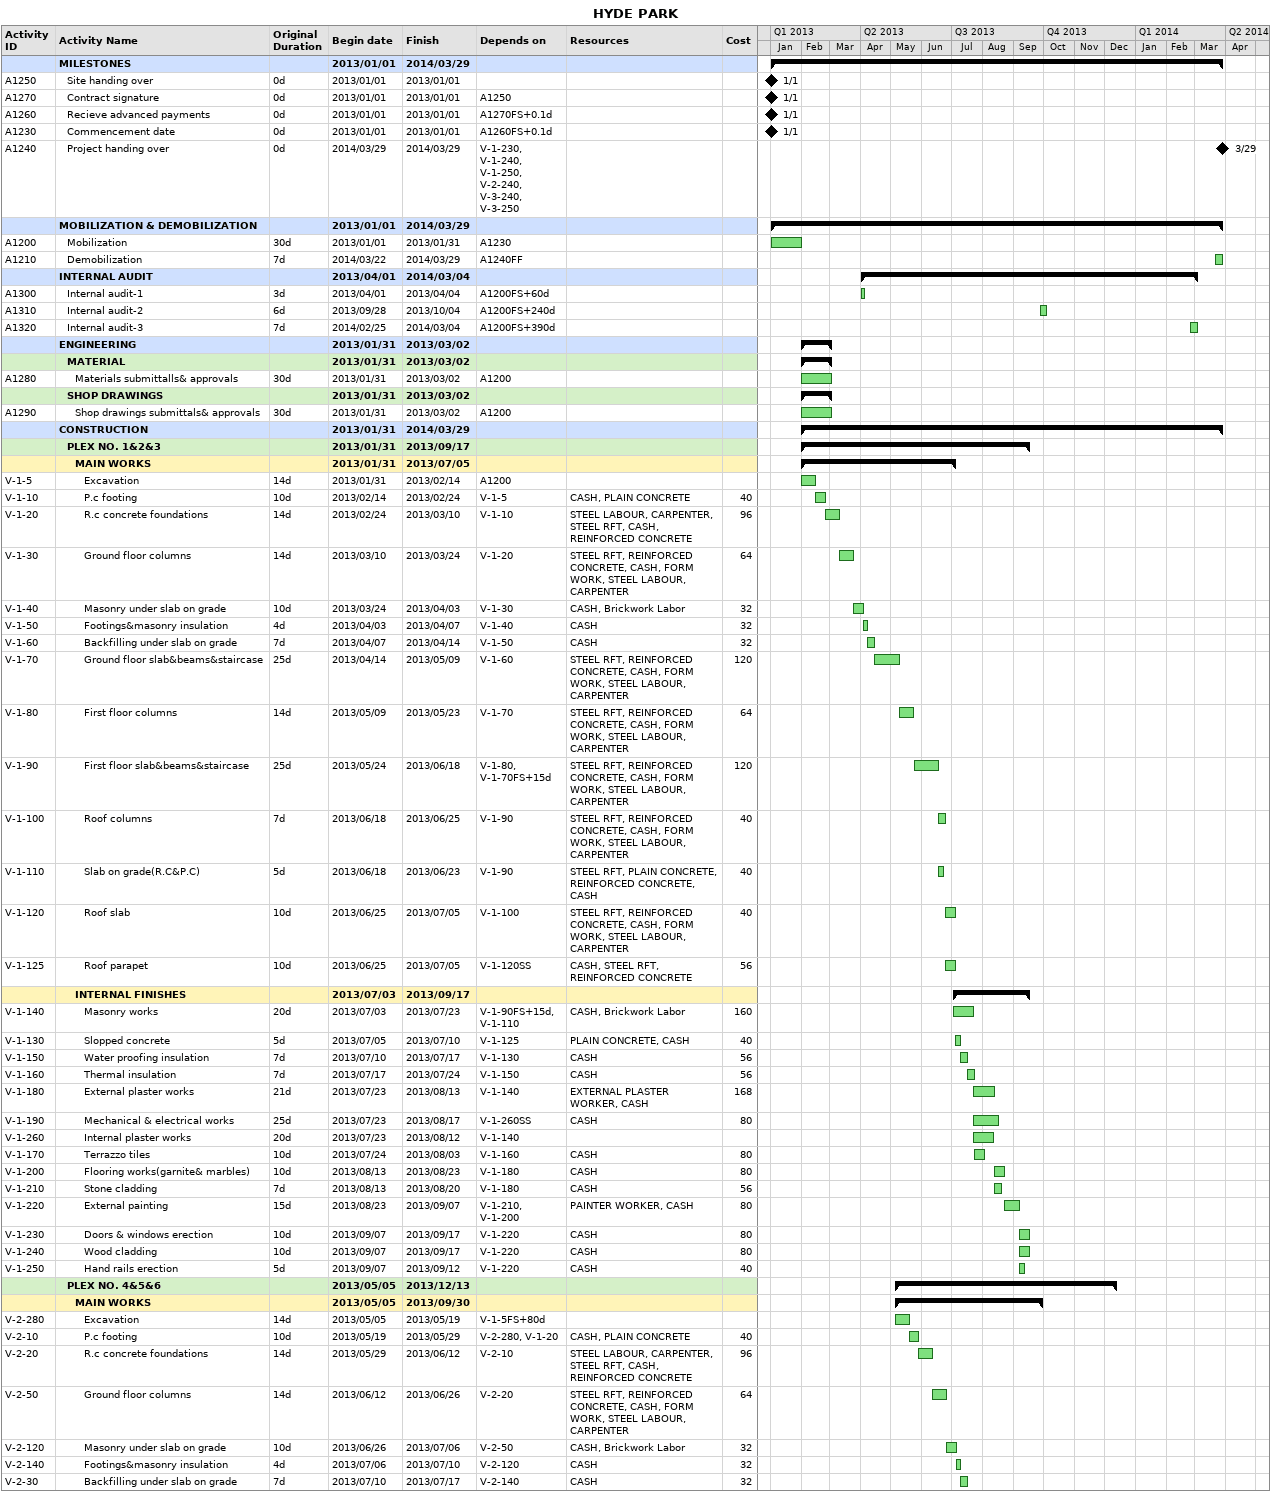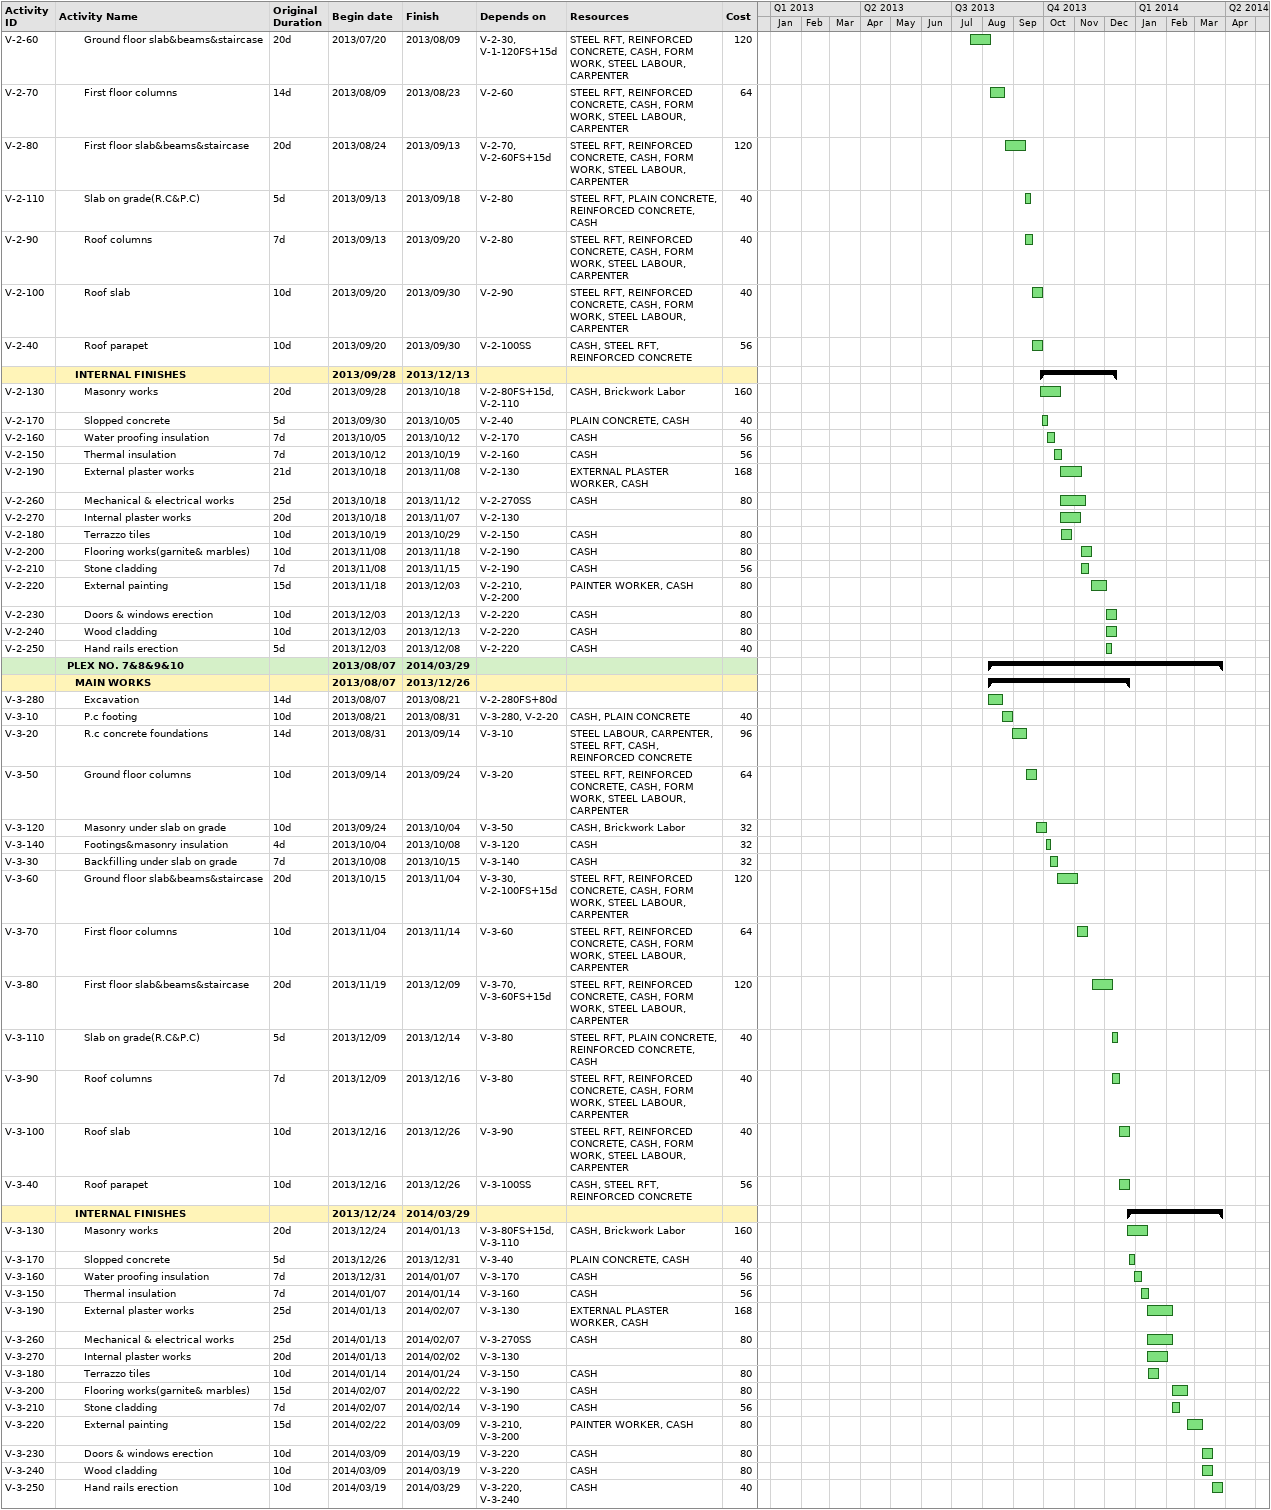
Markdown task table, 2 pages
HYDE PARK

| ID | Level | Task | Original duration | Start | Finish | Predecessors | Resources | Cost |
|---|---|---|---|---|---|---|---|---|
|  | 1 | **MILESTONES** |  | 2013-01-01 | 2014-03-29 |  |  |  |
| A1250 | 2 | Site handing over | 0d | 2013-01-01 | 2013-01-01 |  |  |  |
| A1270 | 2 | Contract signature | 0d | 2013-01-01 | 2013-01-01 | A1250 |  |  |
| A1260 | 2 | Recieve advanced payments | 0d | 2013-01-01 | 2013-01-01 | A1270FS+0.1d |  |  |
| A1230 | 2 | Commencement date | 0d | 2013-01-01 | 2013-01-01 | A1260FS+0.1d |  |  |
| A1240 | 2 | Project handing over | 0d | 2014-03-29 | 2014-03-29 | V-1-230, V-1-240, V-1-250, V-2-240, V-3-240, V-3-250 |  |  |
|  | 1 | **MOBILIZATION & DEMOBILIZATION** |  | 2013-01-01 | 2014-03-29 |  |  |  |
| A1200 | 2 | Mobilization | 30d | 2013-01-01 | 2013-01-31 | A1230 |  |  |
| A1210 | 2 | Demobilization | 7d | 2014-03-22 | 2014-03-29 | A1240FF |  |  |
|  | 1 | **INTERNAL AUDIT** |  | 2013-04-01 | 2014-03-04 |  |  |  |
| A1300 | 2 | Internal audit-1 | 3d | 2013-04-01 | 2013-04-04 | A1200FS+60d |  |  |
| A1310 | 2 | Internal audit-2 | 6d | 2013-09-28 | 2013-10-04 | A1200FS+240d |  |  |
| A1320 | 2 | Internal audit-3 | 7d | 2014-02-25 | 2014-03-04 | A1200FS+390d |  |  |
|  | 1 | **ENGINEERING** |  | 2013-01-31 | 2013-03-02 |  |  |  |
|  | 2 | **MATERIAL** |  | 2013-01-31 | 2013-03-02 |  |  |  |
| A1280 | 3 | Materials submittalls& approvals | 30d | 2013-01-31 | 2013-03-02 | A1200 |  |  |
|  | 2 | **SHOP DRAWINGS** |  | 2013-01-31 | 2013-03-02 |  |  |  |
| A1290 | 3 | Shop drawings submittals& approvals | 30d | 2013-01-31 | 2013-03-02 | A1200 |  |  |
|  | 1 | **CONSTRUCTION** |  | 2013-01-31 | 2014-03-29 |  |  |  |
|  | 2 | **PLEX NO. 1&2&3** |  | 2013-01-31 | 2013-09-17 |  |  |  |
|  | 3 | **MAIN WORKS** |  | 2013-01-31 | 2013-07-05 |  |  |  |
| V-1-5 | 4 | Excavation | 14d | 2013-01-31 | 2013-02-14 | A1200 |  |  |
| V-1-10 | 4 | P.c footing | 10d | 2013-02-14 | 2013-02-24 | V-1-5 | CASH, PLAIN CONCRETE | 40 |
| V-1-20 | 4 | R.c concrete foundations | 14d | 2013-02-24 | 2013-03-10 | V-1-10 | STEEL LABOUR, CARPENTER, STEEL RFT, CASH, REINFORCED CONCRETE | 96 |
| V-1-30 | 4 | Ground floor columns | 14d | 2013-03-10 | 2013-03-24 | V-1-20 | STEEL RFT, REINFORCED CONCRETE, CASH, FORM WORK, STEEL LABOUR, CARPENTER | 64 |
| V-1-40 | 4 | Masonry under slab on grade | 10d | 2013-03-24 | 2013-04-03 | V-1-30 | CASH, Brickwork Labor | 32 |
| V-1-50 | 4 | Footings&masonry insulation | 4d | 2013-04-03 | 2013-04-07 | V-1-40 | CASH | 32 |
| V-1-60 | 4 | Backfilling under slab on grade | 7d | 2013-04-07 | 2013-04-14 | V-1-50 | CASH | 32 |
| V-1-70 | 4 | Ground floor slab&beams&staircase | 25d | 2013-04-14 | 2013-05-09 | V-1-60 | STEEL RFT, REINFORCED CONCRETE, CASH, FORM WORK, STEEL LABOUR, CARPENTER | 120 |
| V-1-80 | 4 | First floor columns | 14d | 2013-05-09 | 2013-05-23 | V-1-70 | STEEL RFT, REINFORCED CONCRETE, CASH, FORM WORK, STEEL LABOUR, CARPENTER | 64 |
| V-1-90 | 4 | First floor slab&beams&staircase | 25d | 2013-05-24 | 2013-06-18 | V-1-80, V-1-70FS+15d | STEEL RFT, REINFORCED CONCRETE, CASH, FORM WORK, STEEL LABOUR, CARPENTER | 120 |
| V-1-100 | 4 | Roof columns | 7d | 2013-06-18 | 2013-06-25 | V-1-90 | STEEL RFT, REINFORCED CONCRETE, CASH, FORM WORK, STEEL LABOUR, CARPENTER | 40 |
| V-1-110 | 4 | Slab on grade(R.C&P.C) | 5d | 2013-06-18 | 2013-06-23 | V-1-90 | STEEL RFT, PLAIN CONCRETE, REINFORCED CONCRETE, CASH | 40 |
| V-1-120 | 4 | Roof slab | 10d | 2013-06-25 | 2013-07-05 | V-1-100 | STEEL RFT, REINFORCED CONCRETE, CASH, FORM WORK, STEEL LABOUR, CARPENTER | 40 |
| V-1-125 | 4 | Roof parapet | 10d | 2013-06-25 | 2013-07-05 | V-1-120SS | CASH, STEEL RFT, REINFORCED CONCRETE | 56 |
|  | 3 | **INTERNAL FINISHES** |  | 2013-07-03 | 2013-09-17 |  |  |  |
| V-1-140 | 4 | Masonry works | 20d | 2013-07-03 | 2013-07-23 | V-1-90FS+15d, V-1-110 | CASH, Brickwork Labor | 160 |
| V-1-130 | 4 | Slopped concrete | 5d | 2013-07-05 | 2013-07-10 | V-1-125 | PLAIN CONCRETE, CASH | 40 |
| V-1-150 | 4 | Water proofing insulation | 7d | 2013-07-10 | 2013-07-17 | V-1-130 | CASH | 56 |
| V-1-160 | 4 | Thermal insulation | 7d | 2013-07-17 | 2013-07-24 | V-1-150 | CASH | 56 |
| V-1-180 | 4 | External plaster works | 21d | 2013-07-23 | 2013-08-13 | V-1-140 | EXTERNAL PLASTER WORKER, CASH | 168 |
| V-1-190 | 4 | Mechanical & electrical works | 25d | 2013-07-23 | 2013-08-17 | V-1-260SS | CASH | 80 |
| V-1-260 | 4 | Internal plaster works | 20d | 2013-07-23 | 2013-08-12 | V-1-140 |  |  |
| V-1-170 | 4 | Terrazzo tiles | 10d | 2013-07-24 | 2013-08-03 | V-1-160 | CASH | 80 |
| V-1-200 | 4 | Flooring works(garnite& marbles) | 10d | 2013-08-13 | 2013-08-23 | V-1-180 | CASH | 80 |
| V-1-210 | 4 | Stone cladding | 7d | 2013-08-13 | 2013-08-20 | V-1-180 | CASH | 56 |
| V-1-220 | 4 | External painting | 15d | 2013-08-23 | 2013-09-07 | V-1-210, V-1-200 | PAINTER WORKER, CASH | 80 |
| V-1-230 | 4 | Doors & windows erection | 10d | 2013-09-07 | 2013-09-17 | V-1-220 | CASH | 80 |
| V-1-240 | 4 | Wood cladding | 10d | 2013-09-07 | 2013-09-17 | V-1-220 | CASH | 80 |
| V-1-250 | 4 | Hand rails erection | 5d | 2013-09-07 | 2013-09-12 | V-1-220 | CASH | 40 |
|  | 2 | **PLEX NO. 4&5&6** |  | 2013-05-05 | 2013-12-13 |  |  |  |
|  | 3 | **MAIN WORKS** |  | 2013-05-05 | 2013-09-30 |  |  |  |
| V-2-280 | 4 | Excavation | 14d | 2013-05-05 | 2013-05-19 | V-1-5FS+80d |  |  |
| V-2-10 | 4 | P.c footing | 10d | 2013-05-19 | 2013-05-29 | V-2-280, V-1-20 | CASH, PLAIN CONCRETE | 40 |
| V-2-20 | 4 | R.c concrete foundations | 14d | 2013-05-29 | 2013-06-12 | V-2-10 | STEEL LABOUR, CARPENTER, STEEL RFT, CASH, REINFORCED CONCRETE | 96 |
| V-2-50 | 4 | Ground floor columns | 14d | 2013-06-12 | 2013-06-26 | V-2-20 | STEEL RFT, REINFORCED CONCRETE, CASH, FORM WORK, STEEL LABOUR, CARPENTER | 64 |
| V-2-120 | 4 | Masonry under slab on grade | 10d | 2013-06-26 | 2013-07-06 | V-2-50 | CASH, Brickwork Labor | 32 |
| V-2-140 | 4 | Footings&masonry insulation | 4d | 2013-07-06 | 2013-07-10 | V-2-120 | CASH | 32 |
| V-2-30 | 4 | Backfilling under slab on grade | 7d | 2013-07-10 | 2013-07-17 | V-2-140 | CASH | 32 |
| V-2-60 | 4 | Ground floor slab&beams&staircase | 20d | 2013-07-20 | 2013-08-09 | V-2-30, V-1-120FS+15d | STEEL RFT, REINFORCED CONCRETE, CASH, FORM WORK, STEEL LABOUR, CARPENTER | 120 |
| V-2-70 | 4 | First floor columns | 14d | 2013-08-09 | 2013-08-23 | V-2-60 | STEEL RFT, REINFORCED CONCRETE, CASH, FORM WORK, STEEL LABOUR, CARPENTER | 64 |
| V-2-80 | 4 | First floor slab&beams&staircase | 20d | 2013-08-24 | 2013-09-13 | V-2-70, V-2-60FS+15d | STEEL RFT, REINFORCED CONCRETE, CASH, FORM WORK, STEEL LABOUR, CARPENTER | 120 |
| V-2-110 | 4 | Slab on grade(R.C&P.C) | 5d | 2013-09-13 | 2013-09-18 | V-2-80 | STEEL RFT, PLAIN CONCRETE, REINFORCED CONCRETE, CASH | 40 |
| V-2-90 | 4 | Roof columns | 7d | 2013-09-13 | 2013-09-20 | V-2-80 | STEEL RFT, REINFORCED CONCRETE, CASH, FORM WORK, STEEL LABOUR, CARPENTER | 40 |
| V-2-100 | 4 | Roof slab | 10d | 2013-09-20 | 2013-09-30 | V-2-90 | STEEL RFT, REINFORCED CONCRETE, CASH, FORM WORK, STEEL LABOUR, CARPENTER | 40 |
| V-2-40 | 4 | Roof parapet | 10d | 2013-09-20 | 2013-09-30 | V-2-100SS | CASH, STEEL RFT, REINFORCED CONCRETE | 56 |
|  | 3 | **INTERNAL FINISHES** |  | 2013-09-28 | 2013-12-13 |  |  |  |
| V-2-130 | 4 | Masonry works | 20d | 2013-09-28 | 2013-10-18 | V-2-80FS+15d, V-2-110 | CASH, Brickwork Labor | 160 |
| V-2-170 | 4 | Slopped concrete | 5d | 2013-09-30 | 2013-10-05 | V-2-40 | PLAIN CONCRETE, CASH | 40 |
| V-2-160 | 4 | Water proofing insulation | 7d | 2013-10-05 | 2013-10-12 | V-2-170 | CASH | 56 |
| V-2-150 | 4 | Thermal insulation | 7d | 2013-10-12 | 2013-10-19 | V-2-160 | CASH | 56 |
| V-2-190 | 4 | External plaster works | 21d | 2013-10-18 | 2013-11-08 | V-2-130 | EXTERNAL PLASTER WORKER, CASH | 168 |
| V-2-260 | 4 | Mechanical & electrical works | 25d | 2013-10-18 | 2013-11-12 | V-2-270SS | CASH | 80 |
| V-2-270 | 4 | Internal plaster works | 20d | 2013-10-18 | 2013-11-07 | V-2-130 |  |  |
| V-2-180 | 4 | Terrazzo tiles | 10d | 2013-10-19 | 2013-10-29 | V-2-150 | CASH | 80 |
| V-2-200 | 4 | Flooring works(garnite& marbles) | 10d | 2013-11-08 | 2013-11-18 | V-2-190 | CASH | 80 |
| V-2-210 | 4 | Stone cladding | 7d | 2013-11-08 | 2013-11-15 | V-2-190 | CASH | 56 |
| V-2-220 | 4 | External painting | 15d | 2013-11-18 | 2013-12-03 | V-2-210, V-2-200 | PAINTER WORKER, CASH | 80 |
| V-2-230 | 4 | Doors & windows erection | 10d | 2013-12-03 | 2013-12-13 | V-2-220 | CASH | 80 |
| V-2-240 | 4 | Wood cladding | 10d | 2013-12-03 | 2013-12-13 | V-2-220 | CASH | 80 |
| V-2-250 | 4 | Hand rails erection | 5d | 2013-12-03 | 2013-12-08 | V-2-220 | CASH | 40 |
|  | 2 | **PLEX NO. 7&8&9&10** |  | 2013-08-07 | 2014-03-29 |  |  |  |
|  | 3 | **MAIN WORKS** |  | 2013-08-07 | 2013-12-26 |  |  |  |
| V-3-280 | 4 | Excavation | 14d | 2013-08-07 | 2013-08-21 | V-2-280FS+80d |  |  |
| V-3-10 | 4 | P.c footing | 10d | 2013-08-21 | 2013-08-31 | V-3-280, V-2-20 | CASH, PLAIN CONCRETE | 40 |
| V-3-20 | 4 | R.c concrete foundations | 14d | 2013-08-31 | 2013-09-14 | V-3-10 | STEEL LABOUR, CARPENTER, STEEL RFT, CASH, REINFORCED CONCRETE | 96 |
| V-3-50 | 4 | Ground floor columns | 10d | 2013-09-14 | 2013-09-24 | V-3-20 | STEEL RFT, REINFORCED CONCRETE, CASH, FORM WORK, STEEL LABOUR, CARPENTER | 64 |
| V-3-120 | 4 | Masonry under slab on grade | 10d | 2013-09-24 | 2013-10-04 | V-3-50 | CASH, Brickwork Labor | 32 |
| V-3-140 | 4 | Footings&masonry insulation | 4d | 2013-10-04 | 2013-10-08 | V-3-120 | CASH | 32 |
| V-3-30 | 4 | Backfilling under slab on grade | 7d | 2013-10-08 | 2013-10-15 | V-3-140 | CASH | 32 |
| V-3-60 | 4 | Ground floor slab&beams&staircase | 20d | 2013-10-15 | 2013-11-04 | V-3-30, V-2-100FS+15d | STEEL RFT, REINFORCED CONCRETE, CASH, FORM WORK, STEEL LABOUR, CARPENTER | 120 |
| V-3-70 | 4 | First floor columns | 10d | 2013-11-04 | 2013-11-14 | V-3-60 | STEEL RFT, REINFORCED CONCRETE, CASH, FORM WORK, STEEL LABOUR, CARPENTER | 64 |
| V-3-80 | 4 | First floor slab&beams&staircase | 20d | 2013-11-19 | 2013-12-09 | V-3-70, V-3-60FS+15d | STEEL RFT, REINFORCED CONCRETE, CASH, FORM WORK, STEEL LABOUR, CARPENTER | 120 |
| V-3-110 | 4 | Slab on grade(R.C&P.C) | 5d | 2013-12-09 | 2013-12-14 | V-3-80 | STEEL RFT, PLAIN CONCRETE, REINFORCED CONCRETE, CASH | 40 |
| V-3-90 | 4 | Roof columns | 7d | 2013-12-09 | 2013-12-16 | V-3-80 | STEEL RFT, REINFORCED CONCRETE, CASH, FORM WORK, STEEL LABOUR, CARPENTER | 40 |
| V-3-100 | 4 | Roof slab | 10d | 2013-12-16 | 2013-12-26 | V-3-90 | STEEL RFT, REINFORCED CONCRETE, CASH, FORM WORK, STEEL LABOUR, CARPENTER | 40 |
| V-3-40 | 4 | Roof parapet | 10d | 2013-12-16 | 2013-12-26 | V-3-100SS | CASH, STEEL RFT, REINFORCED CONCRETE | 56 |
|  | 3 | **INTERNAL FINISHES** |  | 2013-12-24 | 2014-03-29 |  |  |  |
| V-3-130 | 4 | Masonry works | 20d | 2013-12-24 | 2014-01-13 | V-3-80FS+15d, V-3-110 | CASH, Brickwork Labor | 160 |
| V-3-170 | 4 | Slopped concrete | 5d | 2013-12-26 | 2013-12-31 | V-3-40 | PLAIN CONCRETE, CASH | 40 |
| V-3-160 | 4 | Water proofing insulation | 7d | 2013-12-31 | 2014-01-07 | V-3-170 | CASH | 56 |
| V-3-150 | 4 | Thermal insulation | 7d | 2014-01-07 | 2014-01-14 | V-3-160 | CASH | 56 |
| V-3-190 | 4 | External plaster works | 25d | 2014-01-13 | 2014-02-07 | V-3-130 | EXTERNAL PLASTER WORKER, CASH | 168 |
| V-3-260 | 4 | Mechanical & electrical works | 25d | 2014-01-13 | 2014-02-07 | V-3-270SS | CASH | 80 |
| V-3-270 | 4 | Internal plaster works | 20d | 2014-01-13 | 2014-02-02 | V-3-130 |  |  |
| V-3-180 | 4 | Terrazzo tiles | 10d | 2014-01-14 | 2014-01-24 | V-3-150 | CASH | 80 |
| V-3-200 | 4 | Flooring works(garnite& marbles) | 15d | 2014-02-07 | 2014-02-22 | V-3-190 | CASH | 80 |
| V-3-210 | 4 | Stone cladding | 7d | 2014-02-07 | 2014-02-14 | V-3-190 | CASH | 56 |
| V-3-220 | 4 | External painting | 15d | 2014-02-22 | 2014-03-09 | V-3-210, V-3-200 | PAINTER WORKER, CASH | 80 |
| V-3-230 | 4 | Doors & windows erection | 10d | 2014-03-09 | 2014-03-19 | V-3-220 | CASH | 80 |
| V-3-240 | 4 | Wood cladding | 10d | 2014-03-09 | 2014-03-19 | V-3-220 | CASH | 80 |
| V-3-250 | 4 | Hand rails erection | 10d | 2014-03-19 | 2014-03-29 | V-3-220, V-3-240 | CASH | 40 |
